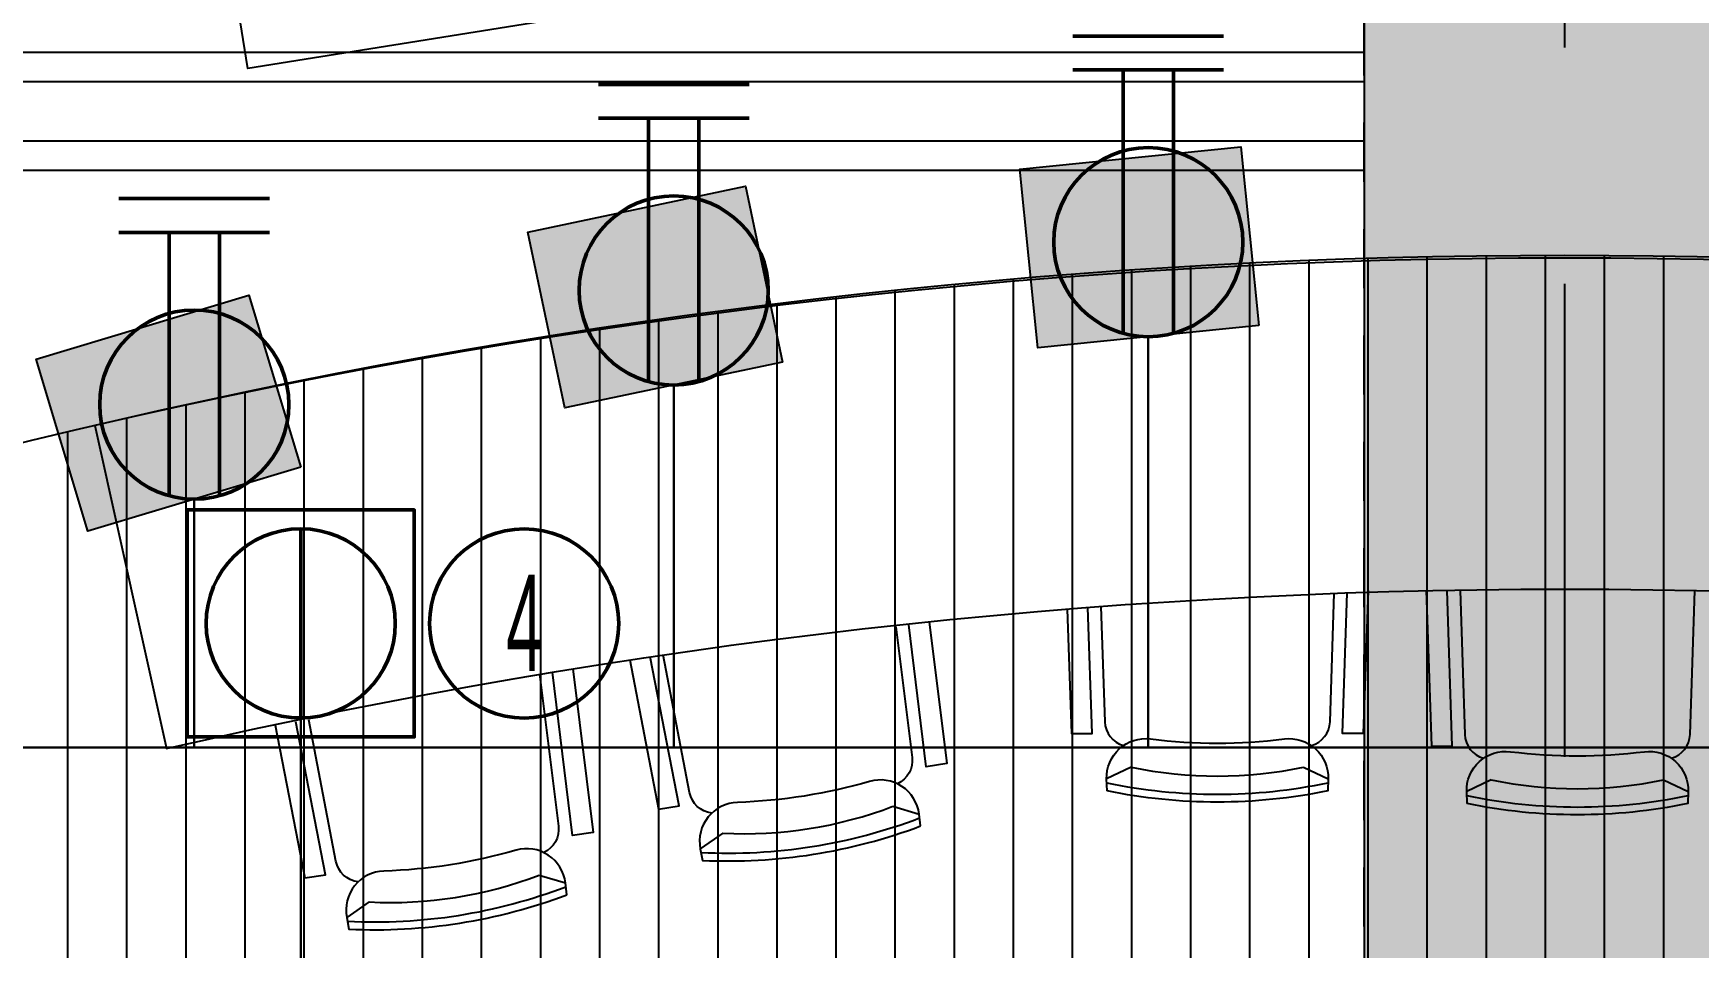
# Model space of a CAD drawing. Header units: millimetres. Extents: x 182 to 575, y -105 to 95.
# Drawn here: x 321.802 to 325.324, y -51.173 to -49.24 of the extents above; entities that cross this region are included whole.
import ezdxf

# ---------------------------------------------------------------- set-up
doc = ezdxf.new("R2010")
doc.units = ezdxf.units.MM
doc.header["$MEASUREMENT"] = 0
doc.linetypes.add('DASHDOT', pattern=[1, 0.5, -0.25, 0, -0.25])
doc.linetypes.add('HIDDEN2', pattern=[0.1875, 0.125, -0.0625])
for name, color, linetype in [('ar condicionado', 160, 'Continuous'), ('auxiliar eletrica', 1, 'Continuous'), ('construir', 10, 'Continuous'), ('EIXOS', 31, 'DASHDOT'), ('EL-EQP-TOM', 10, 'Continuous'), ('ESTR', 3, 'Continuous'), ('FORRO', 253, 'Continuous'), ('Mob', 252, 'Continuous'), ('PISO', 252, 'Continuous'), ('som', 30, 'Continuous')]:
    doc.layers.add(name, color=color, linetype=linetype)
for name, color, linetype, lineweight in [('eletroduto eletrica', 152, 'EL', 30), ('TEXTO ELETRICA', 2, 'Continuous', 20), ('Tomadas elétricas', 2, 'Continuous', 50)]:
    doc.layers.add(name, color=color, linetype=linetype, lineweight=lineweight)
doc.styles.get("Standard").update_dxf_attribs({"font": 'romans.shx'})
doc.styles.add('TECNO', font='technic_.ttf', dxfattribs={"width": 0.7})
doc.linetypes.add('EL', pattern='A,0.5,-0.2,["EL",Standard,S=0.1,R=0,X=-0.08,Y=-0.05],-0.175', length=0.875)

# ---------------------------------------------------------------- blocks, each defined once
blk = doc.blocks.new('A$C7E6935BB')
at = {"lineweight": 0}
for p, q in [((39.07, 72.29), (56.79, 74)), ((56.79, 74), (57.36, 70.86)), ((14.5, 72.57), (14.5, 70.86)), ((14.5, 72.57), (43.93, 72.57)), ((14.5, 70.86), (39.07, 70.86)), ((39.07, 46.57), (39.07, 72.29)), ((57.36, 70.86), (46.79, 67.43)), ((57.07, 72.57), (64.79, 72.57)), ((57.36, 70.86), (64.79, 70.86)), ((64.79, 72.57), (64.79, 70.86)), ((39.07, 68.57), (7.07, 68.57)), ((7.07, 68.57), (7.07, 64)), ((46.79, 67.14), (49.93, 53.71)), ((72.22, 68.57), (50.22, 68.57)), ((72.22, 68.57), (72.22, 64)), ((39.07, 64), (7.07, 64)), ((72.22, 64), (47.65, 64)), ((25.36, 60.57), (39.07, 60.57)), ((25.36, 60.57), (25.36, 56)), ((48.22, 60.57), (108.79, 60.57)), ((108.79, 60.57), (108.79, 51.14)), ((25.36, 56), (39.07, 56)), ((49.65, 56), (97.36, 56)), ((49.93, 53.71), (53.36, 44.28)), ((50.22, 52.86), (99.65, 50.86)), ((79.36, 55.71), (75.93, 52.57)), ((97.36, 56), (97.36, 50.86)), ((75.65, 52), (75.65, 52.57)), ((99.65, 50.86), (100.22, 49.43)), ((100.22, 49.43), (105.08, 51.71)), ((105.08, 51.71), (107.94, 51.71)), ((107.94, 51.71), (114.51, 50.57)), ((114.51, 50.57), (114.51, 48)), ((41.07, 46.86), (45.36, 46.86)), ((100.51, 46.28), (99.65, 44.57)), ((103.08, 45.71), (100.51, 46.28)), ((107.65, 46.57), (103.08, 45.71)), ((110.51, 46.86), (107.65, 46.57)), ((108.79, 46.57), (108.79, 44)), ((114.51, 48), (110.51, 46.86)), ((53.36, 44.28), (53.36, 39.71)), ((64.22, 42.28), (62.79, 40.57)), ((99.65, 44.57), (64.22, 42.28)), ((74.79, 42.86), (74.79, 36.29)), ((99.08, 42.28), (107.08, 42.28)), ((53.36, 39.71), (53.36, 35.71)), ((62.79, 40.57), (62.79, 38.86)), ((62.79, 38.86), (62.79, 40.57)), ((64.22, 37.14), (62.79, 38.86)), ((49.93, 26.57), (53.36, 35.71)), ((99.65, 35.43), (64.22, 37.14)), ((99.08, 37.71), (107.08, 37.71)), ((100.51, 33.71), (99.65, 35.43)), ((108.79, 33.43), (108.79, 36)), ((39.07, 33.14), (39.07, 7.71)), ((41.07, 32.86), (45.93, 32.86)), ((103.08, 34.29), (100.51, 33.71)), ((107.65, 33.43), (103.08, 34.29)), ((110.51, 33.14), (107.65, 33.43)), ((114.51, 32), (110.51, 33.14)), ((114.51, 29.43), (114.51, 32)), ((50.22, 27.43), (99.65, 29.14)), ((97.36, 24), (97.36, 29.14)), ((99.65, 29.14), (100.22, 30.57)), ((100.22, 30.57), (105.08, 28.28)), ((105.08, 28.28), (107.94, 28.28)), ((107.94, 28.28), (114.51, 29.43)), ((108.79, 19.43), (108.79, 28.86)), ((46.79, 12.85), (49.93, 26.57)), ((75.65, 28), (75.65, 27.43)), ((79.36, 24.28), (75.93, 27.43)), ((25.36, 24), (39.07, 24)), ((25.36, 19.43), (25.36, 24)), ((49.36, 24), (97.36, 24)), ((25.36, 19.43), (39.07, 19.43)), ((48.22, 19.43), (108.79, 19.43)), ((39.07, 16), (7.07, 16)), ((7.07, 11.43), (7.07, 16)), ((72.22, 16), (47.65, 16)), ((72.22, 11.43), (72.22, 16)), ((39.07, 11.43), (7.07, 11.43)), ((57.36, 9.14), (46.79, 12.57)), ((72.22, 11.43), (50.22, 11.43)), ((14.5, 9.14), (39.07, 9.14)), ((14.5, 7.42), (14.5, 9.14)), ((14.5, 7.42), (43.93, 7.42)), ((39.07, 7.71), (56.79, 6)), ((56.79, 6), (57.36, 9.14)), ((57.07, 7.42), (64.79, 7.42)), ((57.36, 9.14), (64.79, 9.14)), ((64.79, 7.42), (64.79, 9.14))]:
    blk.add_line(p, q, dxfattribs=at)
blk.add_lwpolyline([(0, 80), (120, 80), (120, 0), (0, 0)], close=True)
for centre, radius, start, end in [((53.65, 40), 22, 133.4008, 226.5992), ((41.07, 40), 6.86, 90, 270), ((45.64, 40), 6.86, 270, 90), ((99.08, 44), 1.71, 180, 270), ((107.08, 44), 1.71, 270, 360), ((99.08, 36), 1.71, 90, 180), ((107.08, 36), 1.71, 0, 90)]:
    blk.add_arc(centre, radius, start, end, dxfattribs=at)
blk = doc.blocks.new('PA')
at = {"layer": 'som'}
h = blk.add_hatch(color=256, dxfattribs=at)
h.dxf.hatch_style = 1
h.paths.add_polyline_path([(0.235, 0.38), (-0.235, 0.38), (-0.235, 0), (0.235, 0)])
blk.add_lwpolyline([(-0.235, 0), (0.235, 0), (0.235, 0.38), (-0.235, 0.38)], close=True, dxfattribs=at)
blk = doc.blocks.new('TOMADA PISO 127')
at = {"layer": 'Tomadas elétricas', "color": 82}
blk.add_lwpolyline([(48526.35, 19727.16), (48526.35, 19742.52), (48541.71, 19742.52), (48541.71, 19727.16)], close=True, dxfattribs=at)
blk.add_lwpolyline([(48534.03, 19728.44), (48534.03, 19741.24)], dxfattribs=at)
at = {"layer": 'Tomadas elétricas', "color": 82, "ltscale": 0.3}
blk.add_circle((48534.03, 19734.84), 6.4, dxfattribs=at)
blk = doc.blocks.new('EL-EQP-TOM-220-ALTA')
at = {"layer": 'Tomadas elétricas', "color": 150}
for p, q in [((-8.999, 3.291), (-8.999, -3.291)), ((-7.524, -3.291), (-7.524, 3.291)), ((-7.524, 1.102), (3.981, 1.102)), ((-7.524, -1.095), (3.983, -1.095))]:
    blk.add_line(p, q, dxfattribs=at)
at = {"layer": 'Tomadas elétricas', "color": 150, "ltscale": 0.3}
blk.add_circle((0, 0), 4.131, dxfattribs=at)

msp = doc.modelspace()

# ---------------------------------------------------------------- hatches: boundary and pattern name
at = {"layer": 'FORRO', "transparency": 33554602}
h = msp.add_hatch(color=256, dxfattribs=at)
h.dxf.hatch_style = 1
h.paths.add_polyline_path([(315.0651, -44.0918), (318.3666, -44.0918), (318.3666, -52.1584), (317.2461, -52.1584), (317.2753, -52.2034), (337.1666, -52.2034), (337.4408, -51.9291), (337.4408, -47.6484), (339.3689, -47.6163), (339.3689, -43.7234), (337.9375, -43.7234), (337.5408, -44.1201), (337.0812, -43.6463), (337.4708, -43.2567), (337.4708, -41.4784), (312.6108, -41.5684), (312.6358, -43.2817), (313.0004, -43.6463), (312.5479, -44.113), (312.1416, -43.7209), (310.6855, -43.7234), (310.6855, -47.6434), (312.6358, -47.6434), (312.6408, -51.9291), (312.9151, -52.2034), (317.2753, -52.2034), (317.2461, -52.1584), (315.0651, -52.1584)])
h.paths.add_polyline_path([(319.2151, -44.0918), (324.6166, -44.0918), (324.6166, -52.1584), (319.2151, -52.1584)], flags=16)
h.paths.add_polyline_path([(325.4651, -44.0918), (330.8666, -44.0918), (330.8666, -52.1584), (325.4651, -52.1584)], flags=16)
h.paths.add_polyline_path([(331.7151, -44.0918), (335.0166, -44.0918), (335.0166, -52.1584), (331.7151, -52.1584)], flags=16)
at = {"layer": 'FORRO'}
h = msp.add_hatch(dxfattribs=at)
h.set_pattern_fill('ANSI32', color=256, scale=0.5, angle=135)
h.set_pattern_definition([(180, (324.61656, -44.09179), (-1e-17, -0.1875), []), (180, (324.55406, -44.02929), (-1e-17, -0.1875), [])])
h.paths.add_polyline_path([(324.6166, -44.0918), (319.2151, -44.0918), (319.2151, -49.5293), (324.6166, -49.5293)])
at = {"layer": 'PISO'}
h = msp.add_hatch(dxfattribs=at)
h.set_pattern_fill('ANSI31', color=256, angle=45)
h.set_pattern_definition([(90, (0, -49.7), (-0.125, 0), [])])
edge = h.paths.add_edge_path()
edge.add_arc((325.0408, -63.334), 13.6245, 69.21793, 110.78206)
edge.add_line((320.2066, -50.596), (320.2066, -52.139))
edge.add_line((320.2066, -52.139), (329.875, -52.1351))
edge.add_line((329.875, -52.1351), (329.875, -50.596))

# ---------------------------------------------------------------- linework, layer by layer
at = {"layer": 'construir'}
msp.add_lwpolyline([(330.8666, -51.0178), (330.8666, -52.1987), (330.8666, -51.0178, 0.224579), (319.2151, -51.0178), (319.2151, -52.2034)], format="xyb", dxfattribs=at)
at = {"layer": 'EIXOS', "linetype": 'DASHDOT', "ltscale": 2}
msp.add_line((325.0408, -54.9696), (325.0408, -38.1867), dxfattribs=at)
at = {"layer": 'eletroduto eletrica'}
for p, q in [((324.16, -49.8812), (324.16, -50.7502)), ((323.1564, -49.9833), (323.1564, -50.7502)), ((322.1425, -50.2248), (322.1425, -50.7502)), ((322.3675, -50.4875), (322.3675, -51.7938)), ((329.8699, -50.7502), (312.245, -50.7502))]:
    msp.add_line(p, q, dxfattribs=at)
msp.add_arc((325.0408, -68.157), 19.5735, 65.6351, 114.3649, dxfattribs=at)
at = {"layer": 'ESTR', "color": 1, "linetype": 'HIDDEN2'}
msp.add_line((324.6166, -52.2534), (324.6166, -43.6534), dxfattribs=at)
at = {"layer": 'FORRO'}
msp.add_lwpolyline([(319.2151, -44.0918), (324.6166, -44.0918), (324.6166, -52.1584), (319.2151, -52.1584)], close=True, dxfattribs=at)
at = {"layer": 'Mob'}
for p, q in [((324.1241, -50.7913), (324.072, -50.8163)), ((324.4883, -50.7913), (324.5405, -50.8163)), ((324.8855, -50.8182), (324.8334, -50.8432)), ((325.2497, -50.8182), (325.3019, -50.8432)), ((323.6201, -50.8742), (323.6755, -50.8908)), ((323.2603, -50.931), (323.2127, -50.9639)), ((322.8722, -51.0196), (322.9276, -51.0362)), ((322.5124, -51.0764), (322.4649, -51.1093))]:
    msp.add_line(p, q, dxfattribs=at)
for points in [[(328.1496, -50.0689, 0.113916), (321.932, -50.0689), (322.0839, -50.7523, -0.114134), (327.9977, -50.7523)], [(324.0728, -50.8415), (324.072, -50.8163, -0.46106), (324.1646, -50.7318, 0.062207), (324.4478, -50.7318, -0.46106), (324.5405, -50.8163), (324.5396, -50.8415, -0.102212)], [(324.8342, -50.8684), (324.8334, -50.8432, -0.46106), (324.9261, -50.7587, 0.062207), (325.2092, -50.7587, -0.46106), (325.3019, -50.8432), (325.301, -50.8684, -0.102212)], [(323.6786, -50.9158), (323.6755, -50.8908, 0.46106), (323.5707, -50.8217, -0.062207), (323.2911, -50.8659, 0.46106), (323.2127, -50.9639), (323.2175, -50.9886, 0.102212)], [(322.9307, -51.0612), (322.9276, -51.0362, 0.46106), (322.8229, -50.9671, -0.062207), (322.5432, -51.0113, 0.46106), (322.4649, -51.1093), (322.4696, -51.134, 0.102212)]]:
    msp.add_lwpolyline(points, format="xyb", close=True, dxfattribs=at)
for points in [[(324.505, -50.7458, 0.320836), (324.5444, -50.6954), (324.5534, -50.4238)], [(324.8193, -50.4177), (324.8294, -50.7223, 0.320836), (324.8688, -50.7727)], [(325.2664, -50.7727, 0.320836), (325.3059, -50.7223), (325.3159, -50.4177)], [(324.0599, -50.4515), (324.068, -50.6954, 0.320836), (324.1074, -50.7458)], [(323.6263, -50.495), (323.6606, -50.7707, -0.320836), (323.6295, -50.8267)], [(323.2367, -50.8887, -0.320836), (323.1899, -50.8451), (323.134, -50.5541)], [(322.8728, -50.5951), (322.9127, -50.9161, -0.320836), (322.8816, -50.9721)], [(322.4888, -51.0342, -0.320836), (322.442, -50.9905), (322.3845, -50.6912)]]:
    msp.add_lwpolyline(points, format="xyb", dxfattribs=at)
for points in [[(324.6251, -50.4177), (324.6148, -50.72), (324.5708, -50.72), (324.581, -50.4229)], [(324.7478, -50.4177), (324.759, -50.7469), (324.803, -50.7469), (324.7918, -50.4177)], [(323.9886, -50.457), (323.9976, -50.72), (324.0416, -50.72), (324.0325, -50.4536)], [(323.6969, -50.4838), (323.7339, -50.784), (323.6905, -50.7909), (323.6534, -50.4907)], [(323.0633, -50.5647), (323.1242, -50.8804), (323.1677, -50.8735), (323.1068, -50.5581)], [(322.9434, -50.5835), (322.986, -50.9294), (322.9426, -50.9363), (322.8999, -50.5906)], [(322.3139, -50.7023), (322.3763, -51.0258), (322.4198, -51.0189), (322.3573, -50.6955)]]:
    msp.add_lwpolyline(points, dxfattribs=at)
for centre, radius, start, end in [((324.3062, -49.9315), 0.8788, 258.0414, 281.9586), ((325.0676, -49.9584), 0.8788, 258.0414, 281.9586), ((324.3062, -49.7154), 1.1334, 258.0887, 281.9159), ((325.0676, -49.7423), 1.1334, 258.0887, 281.9159), ((323.306, -50.0534), 0.8788, 267.0215, 290.9386), ((323.2723, -49.8399), 1.1334, 267.0642, 290.8913), ((322.5581, -50.1988), 0.8788, 267.0215, 290.9386), ((322.5244, -49.9853), 1.1334, 267.0642, 290.8913)]:
    msp.add_arc(centre, radius, start, end, dxfattribs=at)
at = {"layer": 'PISO'}
msp.add_lwpolyline([(330.8666, -51.0178), (330.8666, -52.1987), (330.8666, -51.0178, 0.224579), (319.2151, -51.0178), (319.2151, -52.2034)], format="xyb", dxfattribs=at)
for centre, start, end in [((324.8562, -63.2549), 89.52586, 125.68249), ((324.8562, -63.2549), 89.52586, 125.68249), ((325.2254, -63.2549), 54.31751, 90.47414), ((325.2254, -63.2549), 54.31751, 90.47414)]:
    msp.add_arc(centre, 16.2681, start, end, dxfattribs=at)
at = {"layer": 'Tomadas elétricas', "color": 82, "ltscale": 0.3}
msp.add_circle((322.8401, -50.4875), 0.2, dxfattribs=at)

# ---------------------------------------------------------------- block references
at = {"layer": 'ar condicionado', "xscale": -1}
for p, rotation in [((324.16, -49.8812), 5.75494779900109), ((323.1564, -49.9833), 11.89785332549227), ((322.1425, -50.2248), 16.78850400123226)]:
    msp.add_blockref('PA', p, dxfattribs=dict(at, rotation=rotation))
at = {"layer": 'auxiliar eletrica', "xscale": 0.03125, "yscale": 0.03125, "zscale": 0.03125}
msp.add_blockref('TOMADA PISO 127', (-1194.3209, -667.2012), dxfattribs=at)
at = {"layer": 'EL-EQP-TOM', "lineweight": 9, "xscale": 0.04841882281737001, "yscale": 0.04841882281737001, "zscale": 0.04841882281737001, "rotation": 270}
for p in [(324.16, -49.6812), (323.1564, -49.7833), (322.1425, -50.0248)]:
    msp.add_blockref('EL-EQP-TOM-220-ALTA', p, dxfattribs=at)
at = {"layer": 'Mob', "xscale": 0.01000000000000001, "yscale": 0.01000000000000001, "zscale": 0.01000000000000001, "rotation": 279.1146670902176}
msp.add_blockref('A$C7E6935BB', (322.0654, -48.1294, 195.166), dxfattribs=at)

# ---------------------------------------------------------------- texts
at = {"layer": 'TEXTO ELETRICA', "color": 114, "ltscale": 1.8, "true_color": 0x139b48, "insert": (322.8411, -50.3845), "char_height": 0.20372, "attachment_point": 2, "style": 'TECNO'}
msp.add_mtext_dynamic_manual_height_columns('{\\W0.6;4}', width=1.268215, gutter_width=1.181, heights=[0], dxfattribs=at)

doc.saveas('drawing.dxf')
